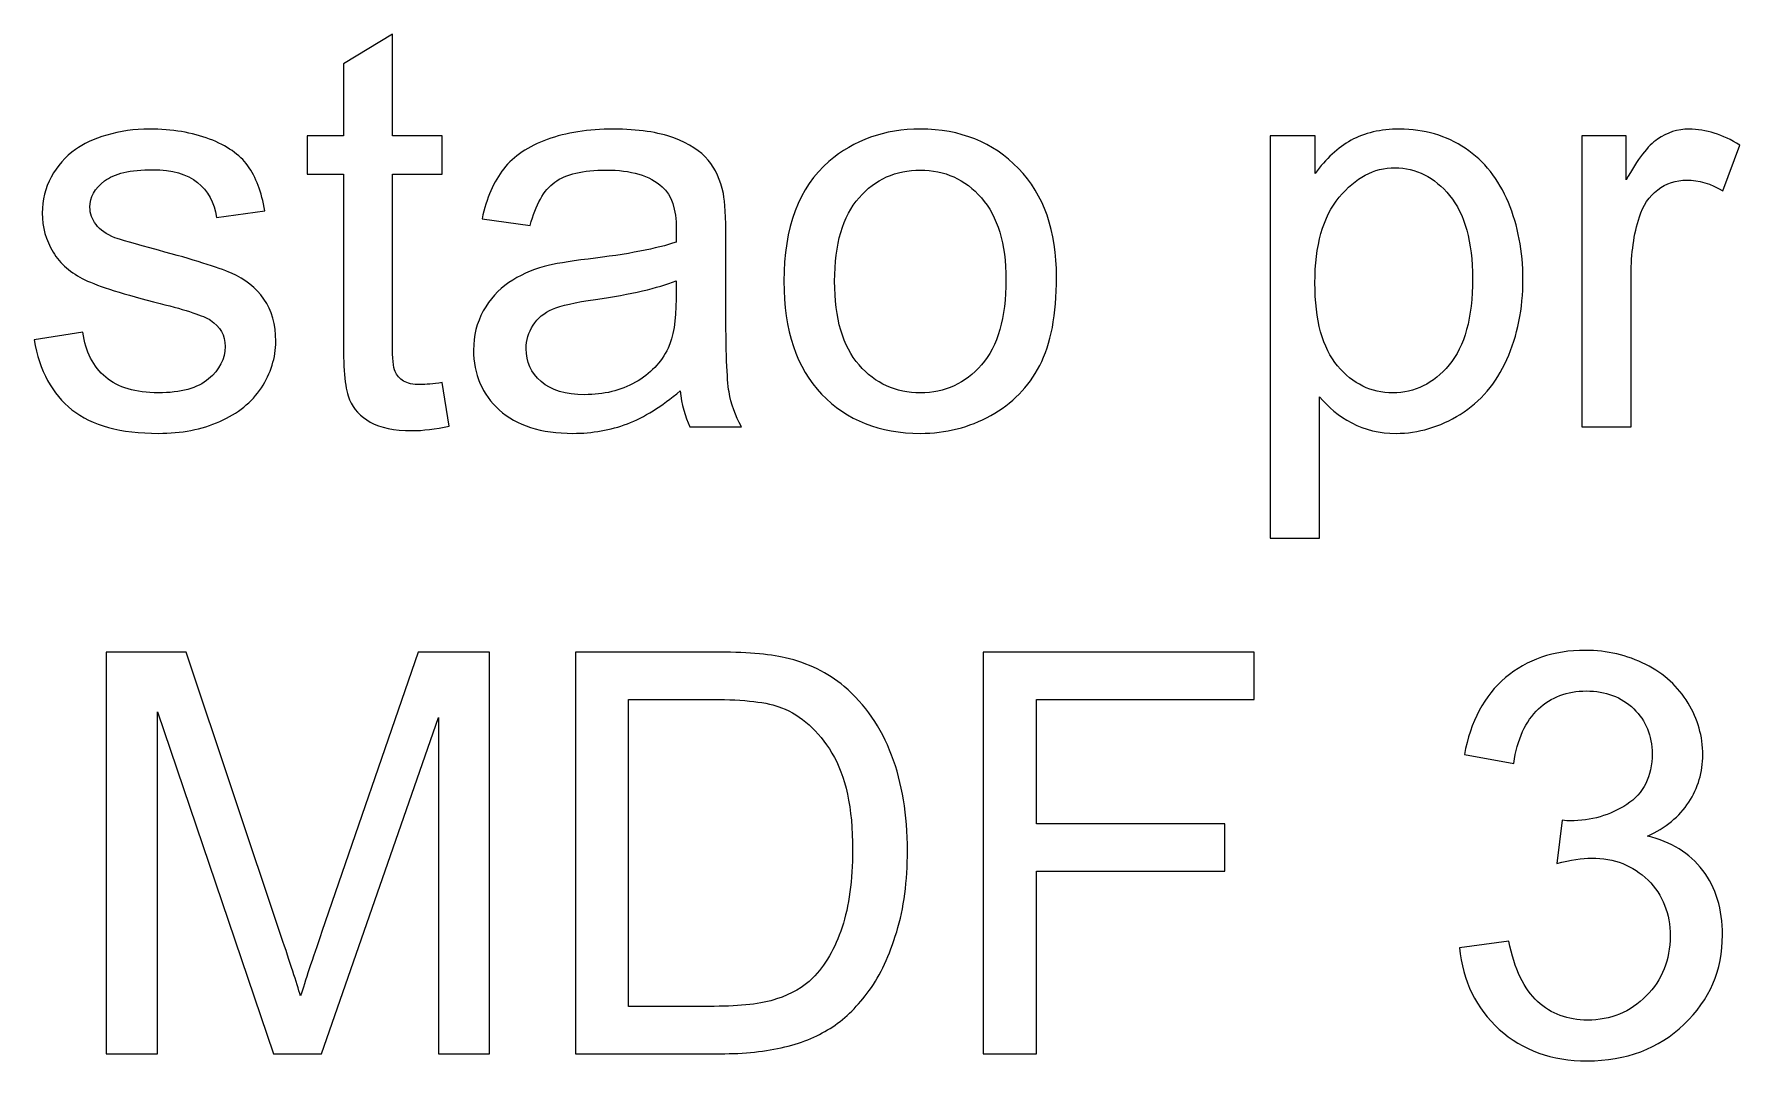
# Model space of a CAD drawing. Header units: centimetres. Extents: x -58 to 82, y -23 to 47.
# Drawn here: x 10.29 to 30.54, y 34.48 to 46.66 of the extents above; entities that cross this region are included whole.
import ezdxf

# ---------------------------------------------------------------- set-up
doc = ezdxf.new("R2010")
doc.units = ezdxf.units.CM
doc.header["$MEASUREMENT"] = 0
doc.layers.add('Camada 1', color=7, linetype='Continuous')

msp = doc.modelspace()

# ---------------------------------------------------------------- linework, layer by layer
at = {"layer": 'Camada 1', "color": 250}
for points, knots in [([(15.13249, 42.5273), (15.13249, 42.5273), (15.21684, 42.0101), (15.21684, 42.0101), (15.21684, 42.0101), (15.05258, 41.97569), (14.90497, 41.95793), (14.77511, 41.95793), (14.77511, 41.95793), (14.56201, 41.95793), (14.39775, 41.99123), (14.28011, 42.05893), (14.28011, 42.05893), (14.16357, 42.12553), (14.08144, 42.21432), (14.03371, 42.32419), (14.03371, 42.32419), (13.98599, 42.43296), (13.96157, 42.66382), (13.96157, 43.01454), (13.96157, 43.01454), (13.96157, 43.01454), (13.96157, 45.00122), (13.96157, 45.00122), (13.96157, 45.00122), (13.96157, 45.00122), (13.53205, 45.00122), (13.53205, 45.00122), (13.53205, 45.00122), (13.53205, 45.00122), (13.53205, 45.45627), (13.53205, 45.45627), (13.53205, 45.45627), (13.53205, 45.45627), (13.96157, 45.45627), (13.96157, 45.45627), (13.96157, 45.45627), (13.96157, 45.45627), (13.96157, 46.31199), (13.96157, 46.31199), (13.96157, 46.31199), (13.96157, 46.31199), (14.54426, 46.66271), (14.54426, 46.66271), (14.54426, 46.66271), (14.54426, 46.66271), (14.54426, 45.45627), (14.54426, 45.45627), (14.54426, 45.45627), (14.54426, 45.45627), (15.13249, 45.45627), (15.13249, 45.45627), (15.13249, 45.45627), (15.13249, 45.45627), (15.13249, 45.00122), (15.13249, 45.00122), (15.13249, 45.00122), (15.13249, 45.00122), (14.54426, 45.00122), (14.54426, 45.00122), (14.54426, 45.00122), (14.54426, 45.00122), (14.54426, 42.98235), (14.54426, 42.98235), (14.54426, 42.98235), (14.54426, 42.81476), (14.55425, 42.70821), (14.57422, 42.66049), (14.57422, 42.66049), (14.59531, 42.61276), (14.62861, 42.57503), (14.67522, 42.54617), (14.67522, 42.54617), (14.72184, 42.51842), (14.78843, 42.504), (14.875, 42.504), (14.875, 42.504), (14.94048, 42.504), (15.02594, 42.51176), (15.13249, 42.5273)], [0, 0, 0, 0, 0.05, 0.05, 0.05, 0.05, 0.1, 0.1, 0.1, 0.1, 0.15, 0.15, 0.15, 0.15, 0.2, 0.2, 0.2, 0.2, 0.25, 0.25, 0.25, 0.25, 0.3, 0.3, 0.3, 0.3, 0.35, 0.35, 0.35, 0.35, 0.4, 0.4, 0.4, 0.4, 0.45, 0.45, 0.45, 0.45, 0.5, 0.5, 0.5, 0.5, 0.55, 0.55, 0.55, 0.55, 0.6, 0.6, 0.6, 0.6, 0.65, 0.65, 0.65, 0.65, 0.7, 0.7, 0.7, 0.7, 0.75, 0.75, 0.75, 0.75, 0.8, 0.8, 0.8, 0.8, 0.85, 0.85, 0.85, 0.85, 0.9, 0.9, 0.9, 0.9, 0.95, 0.95, 0.95, 0.95, 1, 1, 1, 1]), ([(10.2912, 43.03452), (10.2912, 43.03452), (10.86944, 43.12553), (10.86944, 43.12553), (10.86944, 43.12553), (10.90163, 42.89356), (10.99264, 42.71598), (11.14136, 42.59168), (11.14136, 42.59168), (11.28898, 42.46848), (11.49653, 42.40633), (11.76401, 42.40633), (11.76401, 42.40633), (12.0326, 42.40633), (12.23237, 42.46182), (12.36223, 42.57059), (12.36223, 42.57059), (12.49209, 42.68047), (12.55757, 42.80921), (12.55757, 42.95572), (12.55757, 42.95572), (12.55757, 43.0889), (12.49986, 43.19212), (12.38443, 43.2687), (12.38443, 43.2687), (12.30452, 43.32087), (12.10474, 43.38635), (11.7862, 43.46626), (11.7862, 43.46626), (11.35779, 43.57503), (11.05923, 43.66826), (10.89386, 43.74817), (10.89386, 43.74817), (10.72849, 43.82697), (10.60196, 43.93685), (10.5165, 44.07669), (10.5165, 44.07669), (10.43104, 44.21654), (10.38776, 44.37081), (10.38776, 44.53951), (10.38776, 44.53951), (10.38776, 44.69379), (10.42327, 44.83585), (10.49431, 44.96682), (10.49431, 44.96682), (10.56423, 45.09889), (10.66079, 45.20766), (10.78176, 45.29423), (10.78176, 45.29423), (10.87277, 45.36082), (10.99708, 45.41854), (11.15357, 45.46515), (11.15357, 45.46515), (11.31118, 45.51177), (11.47988, 45.53507), (11.65968, 45.53507), (11.65968, 45.53507), (11.93049, 45.53507), (12.168, 45.49512), (12.37333, 45.41743), (12.37333, 45.41743), (12.57866, 45.33973), (12.7296, 45.2343), (12.82727, 45.10111), (12.82727, 45.10111), (12.92494, 44.96682), (12.99153, 44.78923), (13.02816, 44.56615), (13.02816, 44.56615), (13.02816, 44.56615), (12.45657, 44.48735), (12.45657, 44.48735), (12.45657, 44.48735), (12.42993, 44.66493), (12.35446, 44.80366), (12.23015, 44.90355), (12.23015, 44.90355), (12.10585, 45.00344), (11.92938, 45.05339), (11.70185, 45.05339), (11.70185, 45.05339), (11.43326, 45.05339), (11.24125, 45.00899), (11.12694, 44.9202), (11.12694, 44.9202), (11.01151, 44.83141), (10.95379, 44.72708), (10.95379, 44.60832), (10.95379, 44.60832), (10.95379, 44.53174), (10.97821, 44.46404), (11.02594, 44.403), (11.02594, 44.403), (11.07366, 44.33973), (11.14802, 44.28868), (11.25013, 44.2465), (11.25013, 44.2465), (11.30896, 44.22542), (11.48099, 44.17547), (11.76734, 44.09778), (11.76734, 44.09778), (12.18132, 43.98679), (12.46989, 43.89689), (12.63304, 43.82586), (12.63304, 43.82586), (12.7973, 43.75594), (12.92605, 43.65272), (13.01928, 43.51842), (13.01928, 43.51842), (13.11251, 43.38413), (13.15912, 43.21765), (13.15912, 43.01787), (13.15912, 43.01787), (13.15912, 42.82253), (13.10141, 42.6394), (12.9882, 42.46626), (12.9882, 42.46626), (12.87388, 42.29423), (12.70962, 42.16104), (12.49542, 42.0667), (12.49542, 42.0667), (12.28121, 41.97236), (12.03815, 41.92575), (11.76734, 41.92575), (11.76734, 41.92575), (11.31783, 41.92575), (10.97599, 42.01898), (10.7407, 42.20544), (10.7407, 42.20544), (10.5054, 42.3919), (10.35557, 42.66826), (10.2912, 43.03452)], [0, 0, 0, 0, 0.03030303, 0.03030303, 0.03030303, 0.03030303, 0.06060606, 0.06060606, 0.06060606, 0.06060606, 0.09090909, 0.09090909, 0.09090909, 0.09090909, 0.12121212, 0.12121212, 0.12121212, 0.12121212, 0.15151515, 0.15151515, 0.15151515, 0.15151515, 0.18181818, 0.18181818, 0.18181818, 0.18181818, 0.21212121, 0.21212121, 0.21212121, 0.21212121, 0.24242424, 0.24242424, 0.24242424, 0.24242424, 0.27272727, 0.27272727, 0.27272727, 0.27272727, 0.3030303, 0.3030303, 0.3030303, 0.3030303, 0.33333333, 0.33333333, 0.33333333, 0.33333333, 0.36363636, 0.36363636, 0.36363636, 0.36363636, 0.39393939, 0.39393939, 0.39393939, 0.39393939, 0.42424242, 0.42424242, 0.42424242, 0.42424242, 0.45454545, 0.45454545, 0.45454545, 0.45454545, 0.48484848, 0.48484848, 0.48484848, 0.48484848, 0.51515152, 0.51515152, 0.51515152, 0.51515152, 0.54545455, 0.54545455, 0.54545455, 0.54545455, 0.57575758, 0.57575758, 0.57575758, 0.57575758, 0.60606061, 0.60606061, 0.60606061, 0.60606061, 0.63636364, 0.63636364, 0.63636364, 0.63636364, 0.66666667, 0.66666667, 0.66666667, 0.66666667, 0.6969697, 0.6969697, 0.6969697, 0.6969697, 0.72727273, 0.72727273, 0.72727273, 0.72727273, 0.75757576, 0.75757576, 0.75757576, 0.75757576, 0.78787879, 0.78787879, 0.78787879, 0.78787879, 0.81818182, 0.81818182, 0.81818182, 0.81818182, 0.84848485, 0.84848485, 0.84848485, 0.84848485, 0.87878788, 0.87878788, 0.87878788, 0.87878788, 0.90909091, 0.90909091, 0.90909091, 0.90909091, 0.93939394, 0.93939394, 0.93939394, 0.93939394, 0.96969697, 0.96969697, 0.96969697, 0.96969697, 1, 1, 1, 1]), ([(17.95824, 42.42963), (17.74071, 42.24539), (17.53205, 42.11554), (17.33227, 42.03896), (17.33227, 42.03896), (17.13139, 41.96348), (16.91607, 41.92575), (16.68632, 41.92575), (16.68632, 41.92575), (16.30675, 41.92575), (16.01596, 42.01787), (15.81174, 42.20322), (15.81174, 42.20322), (15.60863, 42.38857), (15.50652, 42.62608), (15.50652, 42.91354), (15.50652, 42.91354), (15.50652, 43.08335), (15.54426, 43.23762), (15.62195, 43.37747), (15.62195, 43.37747), (15.69853, 43.51731), (15.79953, 43.62941), (15.92384, 43.71376), (15.92384, 43.71376), (16.04925, 43.79811), (16.1891, 43.86249), (16.34559, 43.90577), (16.34559, 43.90577), (16.45991, 43.93574), (16.63305, 43.9657), (16.86501, 43.99345), (16.86501, 43.99345), (17.33782, 44.05006), (17.68632, 44.11665), (17.90941, 44.19545), (17.90941, 44.19545), (17.91163, 44.27536), (17.91274, 44.32642), (17.91274, 44.3475), (17.91274, 44.3475), (17.91274, 44.58613), (17.85725, 44.75483), (17.74626, 44.85139), (17.74626, 44.85139), (17.59753, 44.98457), (17.37445, 45.05006), (17.08033, 45.05006), (17.08033, 45.05006), (16.80508, 45.05006), (16.60197, 45.00233), (16.4699, 44.90577), (16.4699, 44.90577), (16.33893, 44.80921), (16.24237, 44.63829), (16.17911, 44.39301), (16.17911, 44.39301), (16.17911, 44.39301), (15.60752, 44.47181), (15.60752, 44.47181), (15.60752, 44.47181), (15.65969, 44.71598), (15.74515, 44.91465), (15.8639, 45.06448), (15.8639, 45.06448), (15.98266, 45.21543), (16.1558, 45.33197), (16.38111, 45.41299), (16.38111, 45.41299), (16.60641, 45.49401), (16.86723, 45.53507), (17.16468, 45.53507), (17.16468, 45.53507), (17.45991, 45.53507), (17.69853, 45.49956), (17.88277, 45.43074), (17.88277, 45.43074), (18.06701, 45.36082), (18.20242, 45.27425), (18.2901, 45.16881), (18.2901, 45.16881), (18.37667, 45.06337), (18.4366, 44.9313), (18.47212, 44.77037), (18.47212, 44.77037), (18.49099, 44.67048), (18.50098, 44.49068), (18.50098, 44.23097), (18.50098, 44.23097), (18.50098, 44.23097), (18.50098, 43.45072), (18.50098, 43.45072), (18.50098, 43.45072), (18.50098, 42.90577), (18.51318, 42.56171), (18.53871, 42.41853), (18.53871, 42.41853), (18.56313, 42.27425), (18.61307, 42.13552), (18.68633, 42.00344), (18.68633, 42.00344), (18.68633, 42.00344), (18.07478, 42.00344), (18.07478, 42.00344), (18.07478, 42.00344), (18.01485, 42.12442), (17.97489, 42.26648), (17.95824, 42.42963)], [0, 0, 0, 0, 0.03703704, 0.03703704, 0.03703704, 0.03703704, 0.07407407, 0.07407407, 0.07407407, 0.07407407, 0.11111111, 0.11111111, 0.11111111, 0.11111111, 0.14814815, 0.14814815, 0.14814815, 0.14814815, 0.18518519, 0.18518519, 0.18518519, 0.18518519, 0.22222222, 0.22222222, 0.22222222, 0.22222222, 0.25925926, 0.25925926, 0.25925926, 0.25925926, 0.2962963, 0.2962963, 0.2962963, 0.2962963, 0.33333333, 0.33333333, 0.33333333, 0.33333333, 0.37037037, 0.37037037, 0.37037037, 0.37037037, 0.40740741, 0.40740741, 0.40740741, 0.40740741, 0.44444444, 0.44444444, 0.44444444, 0.44444444, 0.48148148, 0.48148148, 0.48148148, 0.48148148, 0.51851852, 0.51851852, 0.51851852, 0.51851852, 0.55555556, 0.55555556, 0.55555556, 0.55555556, 0.59259259, 0.59259259, 0.59259259, 0.59259259, 0.62962963, 0.62962963, 0.62962963, 0.62962963, 0.66666667, 0.66666667, 0.66666667, 0.66666667, 0.7037037, 0.7037037, 0.7037037, 0.7037037, 0.74074074, 0.74074074, 0.74074074, 0.74074074, 0.77777778, 0.77777778, 0.77777778, 0.77777778, 0.81481481, 0.81481481, 0.81481481, 0.81481481, 0.85185185, 0.85185185, 0.85185185, 0.85185185, 0.88888889, 0.88888889, 0.88888889, 0.88888889, 0.92592593, 0.92592593, 0.92592593, 0.92592593, 0.96296296, 0.96296296, 0.96296296, 0.96296296, 1, 1, 1, 1]), ([(19.19021, 43.73041), (19.19021, 44.3697), (19.36779, 44.84362), (19.72406, 45.15106), (19.72406, 45.15106), (20.02039, 45.40633), (20.38222, 45.53507), (20.80952, 45.53507), (20.80952, 45.53507), (21.28455, 45.53507), (21.673, 45.37969), (21.97378, 45.06781), (21.97378, 45.06781), (22.27567, 44.75705), (22.4255, 44.32753), (22.4255, 43.77925), (22.4255, 43.77925), (22.4255, 43.33418), (22.35891, 42.98457), (22.22572, 42.73041), (22.22572, 42.73041), (22.09254, 42.47514), (21.89831, 42.27758), (21.64415, 42.13663), (21.64415, 42.13663), (21.38887, 41.99567), (21.11141, 41.92575), (20.80952, 41.92575), (20.80952, 41.92575), (20.32672, 41.92575), (19.93604, 42.08002), (19.63749, 42.39079), (19.63749, 42.39079), (19.33893, 42.70044), (19.19021, 43.14661), (19.19021, 43.73041)], [0, 0, 0, 0, 0.11111111, 0.11111111, 0.11111111, 0.11111111, 0.22222222, 0.22222222, 0.22222222, 0.22222222, 0.33333333, 0.33333333, 0.33333333, 0.33333333, 0.44444444, 0.44444444, 0.44444444, 0.44444444, 0.55555556, 0.55555556, 0.55555556, 0.55555556, 0.66666667, 0.66666667, 0.66666667, 0.66666667, 0.77777778, 0.77777778, 0.77777778, 0.77777778, 0.88888889, 0.88888889, 0.88888889, 0.88888889, 1, 1, 1, 1]), ([(24.96268, 40.68047), (24.96268, 40.68047), (24.96268, 45.45627), (24.96268, 45.45627), (24.96268, 45.45627), (24.96268, 45.45627), (25.49542, 45.45627), (25.49542, 45.45627), (25.49542, 45.45627), (25.49542, 45.45627), (25.49542, 45.00788), (25.49542, 45.00788), (25.49542, 45.00788), (25.62084, 45.18324), (25.7629, 45.31532), (25.92162, 45.403), (25.92162, 45.403), (26.07922, 45.49068), (26.27123, 45.53507), (26.49653, 45.53507), (26.49653, 45.53507), (26.79176, 45.53507), (27.05147, 45.45849), (27.27678, 45.30755), (27.27678, 45.30755), (27.50319, 45.15549), (27.673, 44.94129), (27.78732, 44.66493), (27.78732, 44.66493), (27.90275, 44.38857), (27.96046, 44.08557), (27.96046, 43.75594), (27.96046, 43.75594), (27.96046, 43.403), (27.8972, 43.08446), (27.76956, 42.80144), (27.76956, 42.80144), (27.64304, 42.51842), (27.4588, 42.302), (27.21684, 42.15105), (27.21684, 42.15105), (26.97489, 42.00122), (26.72073, 41.92575), (26.45436, 41.92575), (26.45436, 41.92575), (26.25902, 41.92575), (26.08477, 41.96681), (25.92939, 42.04895), (25.92939, 42.04895), (25.774, 42.13108), (25.64748, 42.2354), (25.54759, 42.36082), (25.54759, 42.36082), (25.54759, 42.36082), (25.54759, 40.68047), (25.54759, 40.68047), (25.54759, 40.68047), (25.54759, 40.68047), (24.96268, 40.68047), (24.96268, 40.68047)], [0, 0, 0, 0, 0.06666667, 0.06666667, 0.06666667, 0.06666667, 0.13333333, 0.13333333, 0.13333333, 0.13333333, 0.2, 0.2, 0.2, 0.2, 0.26666667, 0.26666667, 0.26666667, 0.26666667, 0.33333333, 0.33333333, 0.33333333, 0.33333333, 0.4, 0.4, 0.4, 0.4, 0.46666667, 0.46666667, 0.46666667, 0.46666667, 0.53333333, 0.53333333, 0.53333333, 0.53333333, 0.6, 0.6, 0.6, 0.6, 0.66666667, 0.66666667, 0.66666667, 0.66666667, 0.73333333, 0.73333333, 0.73333333, 0.73333333, 0.8, 0.8, 0.8, 0.8, 0.86666667, 0.86666667, 0.86666667, 0.86666667, 0.93333333, 0.93333333, 0.93333333, 0.93333333, 1, 1, 1, 1]), ([(28.65968, 42.00344), (28.65968, 42.00344), (28.65968, 45.45627), (28.65968, 45.45627), (28.65968, 45.45627), (28.65968, 45.45627), (29.18576, 45.45627), (29.18576, 45.45627), (29.18576, 45.45627), (29.18576, 45.45627), (29.18576, 44.93352), (29.18576, 44.93352), (29.18576, 44.93352), (29.32006, 45.17769), (29.44437, 45.33973), (29.55868, 45.41743), (29.55868, 45.41743), (29.67189, 45.49512), (29.79731, 45.53507), (29.93382, 45.53507), (29.93382, 45.53507), (30.13138, 45.53507), (30.33116, 45.47181), (30.53538, 45.34639), (30.53538, 45.34639), (30.53538, 45.34639), (30.33338, 44.80255), (30.33338, 44.80255), (30.33338, 44.80255), (30.19131, 44.88801), (30.04814, 44.93019), (29.90497, 44.93019), (29.90497, 44.93019), (29.77622, 44.93019), (29.6619, 44.89134), (29.55979, 44.81476), (29.55979, 44.81476), (29.45769, 44.73707), (29.38554, 44.63052), (29.34226, 44.49401), (29.34226, 44.49401), (29.27677, 44.28646), (29.24459, 44.05893), (29.24459, 43.81143), (29.24459, 43.81143), (29.24459, 43.81143), (29.24459, 42.00344), (29.24459, 42.00344), (29.24459, 42.00344), (29.24459, 42.00344), (28.65968, 42.00344), (28.65968, 42.00344)], [0, 0, 0, 0, 0.07692308, 0.07692308, 0.07692308, 0.07692308, 0.15384615, 0.15384615, 0.15384615, 0.15384615, 0.23076923, 0.23076923, 0.23076923, 0.23076923, 0.30769231, 0.30769231, 0.30769231, 0.30769231, 0.38461538, 0.38461538, 0.38461538, 0.38461538, 0.46153846, 0.46153846, 0.46153846, 0.46153846, 0.53846154, 0.53846154, 0.53846154, 0.53846154, 0.61538462, 0.61538462, 0.61538462, 0.61538462, 0.69230769, 0.69230769, 0.69230769, 0.69230769, 0.76923077, 0.76923077, 0.76923077, 0.76923077, 0.84615385, 0.84615385, 0.84615385, 0.84615385, 0.92307692, 0.92307692, 0.92307692, 0.92307692, 1, 1, 1, 1]), ([(19.79176, 43.73041), (19.79176, 43.28757), (19.88832, 42.95683), (20.08144, 42.73707), (20.08144, 42.73707), (20.27456, 42.5162), (20.51762, 42.40633), (20.80952, 42.40633), (20.80952, 42.40633), (21.10031, 42.40633), (21.34226, 42.51731), (21.53538, 42.73818), (21.53538, 42.73818), (21.72739, 42.95905), (21.82395, 43.29645), (21.82395, 43.74928), (21.82395, 43.74928), (21.82395, 44.17658), (21.72739, 44.50067), (21.53316, 44.72042), (21.53316, 44.72042), (21.33893, 44.94018), (21.09809, 45.05006), (20.80952, 45.05006), (20.80952, 45.05006), (20.51762, 45.05006), (20.27456, 44.94018), (20.08144, 44.72153), (20.08144, 44.72153), (19.88832, 44.50289), (19.79176, 44.17214), (19.79176, 43.73041)], [0, 0, 0, 0, 0.125, 0.125, 0.125, 0.125, 0.25, 0.25, 0.25, 0.25, 0.375, 0.375, 0.375, 0.375, 0.5, 0.5, 0.5, 0.5, 0.625, 0.625, 0.625, 0.625, 0.75, 0.75, 0.75, 0.75, 0.875, 0.875, 0.875, 0.875, 1, 1, 1, 1]), ([(25.49209, 43.71043), (25.49209, 43.26648), (25.58199, 42.93796), (25.76179, 42.72486), (25.76179, 42.72486), (25.94159, 42.51287), (26.16024, 42.40633), (26.41551, 42.40633), (26.41551, 42.40633), (26.67522, 42.40633), (26.89831, 42.5162), (27.08366, 42.73707), (27.08366, 42.73707), (27.26901, 42.95683), (27.36224, 43.29756), (27.36224, 43.75927), (27.36224, 43.75927), (27.36224, 44.19989), (27.27123, 44.52841), (27.09032, 44.74817), (27.09032, 44.74817), (26.90941, 44.96682), (26.69298, 45.07669), (26.44215, 45.07669), (26.44215, 45.07669), (26.19243, 45.07669), (25.97156, 44.96016), (25.77955, 44.72708), (25.77955, 44.72708), (25.58754, 44.49401), (25.49209, 44.15438), (25.49209, 43.71043)], [0, 0, 0, 0, 0.125, 0.125, 0.125, 0.125, 0.25, 0.25, 0.25, 0.25, 0.375, 0.375, 0.375, 0.375, 0.5, 0.5, 0.5, 0.5, 0.625, 0.625, 0.625, 0.625, 0.75, 0.75, 0.75, 0.75, 0.875, 0.875, 0.875, 0.875, 1, 1, 1, 1]), ([(17.90941, 43.73707), (17.69631, 43.64939), (17.37778, 43.57614), (16.9538, 43.51509), (16.9538, 43.51509), (16.71296, 43.48069), (16.54204, 43.44184), (16.44326, 43.39856), (16.44326, 43.39856), (16.34337, 43.35527), (16.26568, 43.29201), (16.21241, 43.20766), (16.21241, 43.20766), (16.15802, 43.12442), (16.13028, 43.0323), (16.13028, 42.93019), (16.13028, 42.93019), (16.13028, 42.7737), (16.19021, 42.64384), (16.30786, 42.53951), (16.30786, 42.53951), (16.4255, 42.43629), (16.59864, 42.38413), (16.82617, 42.38413), (16.82617, 42.38413), (17.05147, 42.38413), (17.25236, 42.43296), (17.42772, 42.53174), (17.42772, 42.53174), (17.60308, 42.63052), (17.73294, 42.76593), (17.81507, 42.93685), (17.81507, 42.93685), (17.87833, 43.06892), (17.90941, 43.26426), (17.90941, 43.52175), (17.90941, 43.52175), (17.90941, 43.52175), (17.90941, 43.73707), (17.90941, 43.73707)], [0, 0, 0, 0, 0.1, 0.1, 0.1, 0.1, 0.2, 0.2, 0.2, 0.2, 0.3, 0.3, 0.3, 0.3, 0.4, 0.4, 0.4, 0.4, 0.5, 0.5, 0.5, 0.5, 0.6, 0.6, 0.6, 0.6, 0.7, 0.7, 0.7, 0.7, 0.8, 0.8, 0.8, 0.8, 0.9, 0.9, 0.9, 0.9, 1, 1, 1, 1]), ([(11.14747, 34.56392), (11.14747, 34.56392), (11.14747, 39.33085), (11.14747, 39.33085), (11.14747, 39.33085), (11.14747, 39.33085), (12.09752, 39.33085), (12.09752, 39.33085), (12.09752, 39.33085), (12.09752, 39.33085), (13.22516, 35.95571), (13.22516, 35.95571), (13.22516, 35.95571), (13.32949, 35.64161), (13.40607, 35.40632), (13.45268, 35.24982), (13.45268, 35.24982), (13.50707, 35.42297), (13.59142, 35.67824), (13.70685, 36.01453), (13.70685, 36.01453), (13.70685, 36.01453), (14.8478, 39.33085), (14.8478, 39.33085), (14.8478, 39.33085), (14.8478, 39.33085), (15.69686, 39.33085), (15.69686, 39.33085), (15.69686, 39.33085), (15.69686, 39.33085), (15.69686, 34.56392), (15.69686, 34.56392), (15.69686, 34.56392), (15.69686, 34.56392), (15.08864, 34.56392), (15.08864, 34.56392), (15.08864, 34.56392), (15.08864, 34.56392), (15.08864, 38.55393), (15.08864, 38.55393), (15.08864, 38.55393), (15.08864, 38.55393), (13.70352, 34.56392), (13.70352, 34.56392), (13.70352, 34.56392), (13.70352, 34.56392), (13.13415, 34.56392), (13.13415, 34.56392), (13.13415, 34.56392), (13.13415, 34.56392), (11.75568, 38.62164), (11.75568, 38.62164), (11.75568, 38.62164), (11.75568, 38.62164), (11.75568, 34.56392), (11.75568, 34.56392), (11.75568, 34.56392), (11.75568, 34.56392), (11.14747, 34.56392), (11.14747, 34.56392)], [0, 0, 0, 0, 0.06666667, 0.06666667, 0.06666667, 0.06666667, 0.13333333, 0.13333333, 0.13333333, 0.13333333, 0.2, 0.2, 0.2, 0.2, 0.26666667, 0.26666667, 0.26666667, 0.26666667, 0.33333333, 0.33333333, 0.33333333, 0.33333333, 0.4, 0.4, 0.4, 0.4, 0.46666667, 0.46666667, 0.46666667, 0.46666667, 0.53333333, 0.53333333, 0.53333333, 0.53333333, 0.6, 0.6, 0.6, 0.6, 0.66666667, 0.66666667, 0.66666667, 0.66666667, 0.73333333, 0.73333333, 0.73333333, 0.73333333, 0.8, 0.8, 0.8, 0.8, 0.86666667, 0.86666667, 0.86666667, 0.86666667, 0.93333333, 0.93333333, 0.93333333, 0.93333333, 1, 1, 1, 1]), ([(16.71461, 34.56392), (16.71461, 34.56392), (16.71461, 39.33085), (16.71461, 39.33085), (16.71461, 39.33085), (16.71461, 39.33085), (18.35612, 39.33085), (18.35612, 39.33085), (18.35612, 39.33085), (18.72682, 39.33085), (19.00984, 39.30754), (19.20518, 39.26204), (19.20518, 39.26204), (19.47821, 39.19988), (19.71129, 39.08556), (19.9044, 38.9213), (19.9044, 38.9213), (20.15524, 38.70821), (20.34392, 38.4374), (20.46822, 38.10665), (20.46822, 38.10665), (20.59364, 37.77591), (20.65579, 37.39855), (20.65579, 36.97347), (20.65579, 36.97347), (20.65579, 36.61165), (20.61362, 36.29089), (20.52816, 36.0112), (20.52816, 36.0112), (20.4438, 35.73151), (20.33615, 35.49955), (20.20296, 35.31642), (20.20296, 35.31642), (20.07089, 35.13329), (19.9266, 34.989), (19.769, 34.88467), (19.769, 34.88467), (19.61251, 34.77924), (19.42272, 34.69933), (19.20074, 34.64494), (19.20074, 34.64494), (18.97766, 34.59056), (18.72238, 34.56392), (18.43493, 34.56392), (18.43493, 34.56392), (18.43493, 34.56392), (16.71461, 34.56392), (16.71461, 34.56392)], [0, 0, 0, 0, 0.08333333, 0.08333333, 0.08333333, 0.08333333, 0.16666667, 0.16666667, 0.16666667, 0.16666667, 0.25, 0.25, 0.25, 0.25, 0.33333333, 0.33333333, 0.33333333, 0.33333333, 0.41666667, 0.41666667, 0.41666667, 0.41666667, 0.5, 0.5, 0.5, 0.5, 0.58333333, 0.58333333, 0.58333333, 0.58333333, 0.66666667, 0.66666667, 0.66666667, 0.66666667, 0.75, 0.75, 0.75, 0.75, 0.83333333, 0.83333333, 0.83333333, 0.83333333, 0.91666667, 0.91666667, 0.91666667, 0.91666667, 1, 1, 1, 1]), ([(21.5559, 34.56392), (21.5559, 34.56392), (21.5559, 39.33085), (21.5559, 39.33085), (21.5559, 39.33085), (21.5559, 39.33085), (24.77233, 39.33085), (24.77233, 39.33085), (24.77233, 39.33085), (24.77233, 39.33085), (24.77233, 38.76814), (24.77233, 38.76814), (24.77233, 38.76814), (24.77233, 38.76814), (22.18742, 38.76814), (22.18742, 38.76814), (22.18742, 38.76814), (22.18742, 38.76814), (22.18742, 37.292), (22.18742, 37.292), (22.18742, 37.292), (22.18742, 37.292), (24.42383, 37.292), (24.42383, 37.292), (24.42383, 37.292), (24.42383, 37.292), (24.42383, 36.72929), (24.42383, 36.72929), (24.42383, 36.72929), (24.42383, 36.72929), (22.18742, 36.72929), (22.18742, 36.72929), (22.18742, 36.72929), (22.18742, 36.72929), (22.18742, 34.56392), (22.18742, 34.56392), (22.18742, 34.56392), (22.18742, 34.56392), (21.5559, 34.56392), (21.5559, 34.56392)], [0, 0, 0, 0, 0.1, 0.1, 0.1, 0.1, 0.2, 0.2, 0.2, 0.2, 0.3, 0.3, 0.3, 0.3, 0.4, 0.4, 0.4, 0.4, 0.5, 0.5, 0.5, 0.5, 0.6, 0.6, 0.6, 0.6, 0.7, 0.7, 0.7, 0.7, 0.8, 0.8, 0.8, 0.8, 0.9, 0.9, 0.9, 0.9, 1, 1, 1, 1]), ([(27.2074, 35.82252), (27.2074, 35.82252), (27.79231, 35.90021), (27.79231, 35.90021), (27.79231, 35.90021), (27.86001, 35.56836), (27.97433, 35.32974), (28.13526, 35.18323), (28.13526, 35.18323), (28.2973, 35.03673), (28.49375, 34.96348), (28.72571, 34.96348), (28.72571, 34.96348), (29.00096, 34.96348), (29.23404, 35.05893), (29.42383, 35.24982), (29.42383, 35.24982), (29.61251, 35.44072), (29.70796, 35.67713), (29.70796, 35.95904), (29.70796, 35.95904), (29.70796, 36.22763), (29.62027, 36.4496), (29.44491, 36.62385), (29.44491, 36.62385), (29.26844, 36.79811), (29.04536, 36.88579), (28.77455, 36.88579), (28.77455, 36.88579), (28.66356, 36.88579), (28.52593, 36.86359), (28.36167, 36.8203), (28.36167, 36.8203), (28.36167, 36.8203), (28.42716, 37.33418), (28.42716, 37.33418), (28.42716, 37.33418), (28.466, 37.32974), (28.49708, 37.32752), (28.5215, 37.32752), (28.5215, 37.32752), (28.77011, 37.32752), (28.9943, 37.393), (29.19408, 37.52286), (29.19408, 37.52286), (29.39386, 37.65271), (29.49375, 37.8536), (29.49375, 38.12441), (29.49375, 38.12441), (29.49375, 38.33862), (29.4205, 38.51731), (29.2751, 38.65715), (29.2751, 38.65715), (29.12971, 38.79811), (28.94214, 38.86914), (28.71239, 38.86914), (28.71239, 38.86914), (28.48487, 38.86914), (28.29508, 38.797), (28.14414, 38.65493), (28.14414, 38.65493), (27.99208, 38.51176), (27.89441, 38.29644), (27.85113, 38.01009), (27.85113, 38.01009), (27.85113, 38.01009), (27.26622, 38.11442), (27.26622, 38.11442), (27.26622, 38.11442), (27.33726, 38.50732), (27.50041, 38.81142), (27.75346, 39.02674), (27.75346, 39.02674), (28.00762, 39.24206), (28.32283, 39.35083), (28.70019, 39.35083), (28.70019, 39.35083), (28.9599, 39.35083), (29.19963, 39.29422), (29.41828, 39.18323), (29.41828, 39.18323), (29.63692, 39.07114), (29.80451, 38.91908), (29.92105, 38.72596), (29.92105, 38.72596), (30.03648, 38.53284), (30.0953, 38.32863), (30.0953, 38.11109), (30.0953, 38.11109), (30.0953, 37.90576), (30.03981, 37.71819), (29.92882, 37.54838), (29.92882, 37.54838), (29.81783, 37.37968), (29.65468, 37.24539), (29.43825, 37.1455), (29.43825, 37.1455), (29.72016, 37.08112), (29.93881, 36.94572), (30.0953, 36.74039), (30.0953, 36.74039), (30.25069, 36.53617), (30.32838, 36.27979), (30.32838, 35.97236), (30.32838, 35.97236), (30.32838, 35.55615), (30.17743, 35.20321), (29.87333, 34.91353), (29.87333, 34.91353), (29.57033, 34.62385), (29.18631, 34.47957), (28.72238, 34.47957), (28.72238, 34.47957), (28.30396, 34.47957), (27.95657, 34.60388), (27.68021, 34.8536), (27.68021, 34.8536), (27.40385, 35.10221), (27.24625, 35.42519), (27.2074, 35.82252)], [0, 0, 0, 0, 0.03333333, 0.03333333, 0.03333333, 0.03333333, 0.06666667, 0.06666667, 0.06666667, 0.06666667, 0.1, 0.1, 0.1, 0.1, 0.13333333, 0.13333333, 0.13333333, 0.13333333, 0.16666667, 0.16666667, 0.16666667, 0.16666667, 0.2, 0.2, 0.2, 0.2, 0.23333333, 0.23333333, 0.23333333, 0.23333333, 0.26666667, 0.26666667, 0.26666667, 0.26666667, 0.3, 0.3, 0.3, 0.3, 0.33333333, 0.33333333, 0.33333333, 0.33333333, 0.36666667, 0.36666667, 0.36666667, 0.36666667, 0.4, 0.4, 0.4, 0.4, 0.43333333, 0.43333333, 0.43333333, 0.43333333, 0.46666667, 0.46666667, 0.46666667, 0.46666667, 0.5, 0.5, 0.5, 0.5, 0.53333333, 0.53333333, 0.53333333, 0.53333333, 0.56666667, 0.56666667, 0.56666667, 0.56666667, 0.6, 0.6, 0.6, 0.6, 0.63333333, 0.63333333, 0.63333333, 0.63333333, 0.66666667, 0.66666667, 0.66666667, 0.66666667, 0.7, 0.7, 0.7, 0.7, 0.73333333, 0.73333333, 0.73333333, 0.73333333, 0.76666667, 0.76666667, 0.76666667, 0.76666667, 0.8, 0.8, 0.8, 0.8, 0.83333333, 0.83333333, 0.83333333, 0.83333333, 0.86666667, 0.86666667, 0.86666667, 0.86666667, 0.9, 0.9, 0.9, 0.9, 0.93333333, 0.93333333, 0.93333333, 0.93333333, 0.96666667, 0.96666667, 0.96666667, 0.96666667, 1, 1, 1, 1]), ([(17.34502, 35.12663), (17.34502, 35.12663), (18.36278, 35.12663), (18.36278, 35.12663), (18.36278, 35.12663), (18.67688, 35.12663), (18.92438, 35.15549), (19.10307, 35.21431), (19.10307, 35.21431), (19.28176, 35.27313), (19.42383, 35.35526), (19.53038, 35.46181), (19.53038, 35.46181), (19.68021, 35.61054), (19.79675, 35.81253), (19.87999, 36.06448), (19.87999, 36.06448), (19.96323, 36.31753), (20.0054, 36.62274), (20.0054, 36.98345), (20.0054, 36.98345), (20.0054, 37.48179), (19.92327, 37.8647), (19.76012, 38.13218), (19.76012, 38.13218), (19.59586, 38.40077), (19.39719, 38.57946), (19.16301, 38.67047), (19.16301, 38.67047), (18.9943, 38.73595), (18.72127, 38.76814), (18.34724, 38.76814), (18.34724, 38.76814), (18.34724, 38.76814), (17.34502, 38.76814), (17.34502, 38.76814), (17.34502, 38.76814), (17.34502, 38.76814), (17.34502, 35.12663), (17.34502, 35.12663)], [0, 0, 0, 0, 0.1, 0.1, 0.1, 0.1, 0.2, 0.2, 0.2, 0.2, 0.3, 0.3, 0.3, 0.3, 0.4, 0.4, 0.4, 0.4, 0.5, 0.5, 0.5, 0.5, 0.6, 0.6, 0.6, 0.6, 0.7, 0.7, 0.7, 0.7, 0.8, 0.8, 0.8, 0.8, 0.9, 0.9, 0.9, 0.9, 1, 1, 1, 1])]:
    msp.add_open_spline(points, degree=3, knots=knots, dxfattribs=at)

doc.saveas('drawing.dxf')
